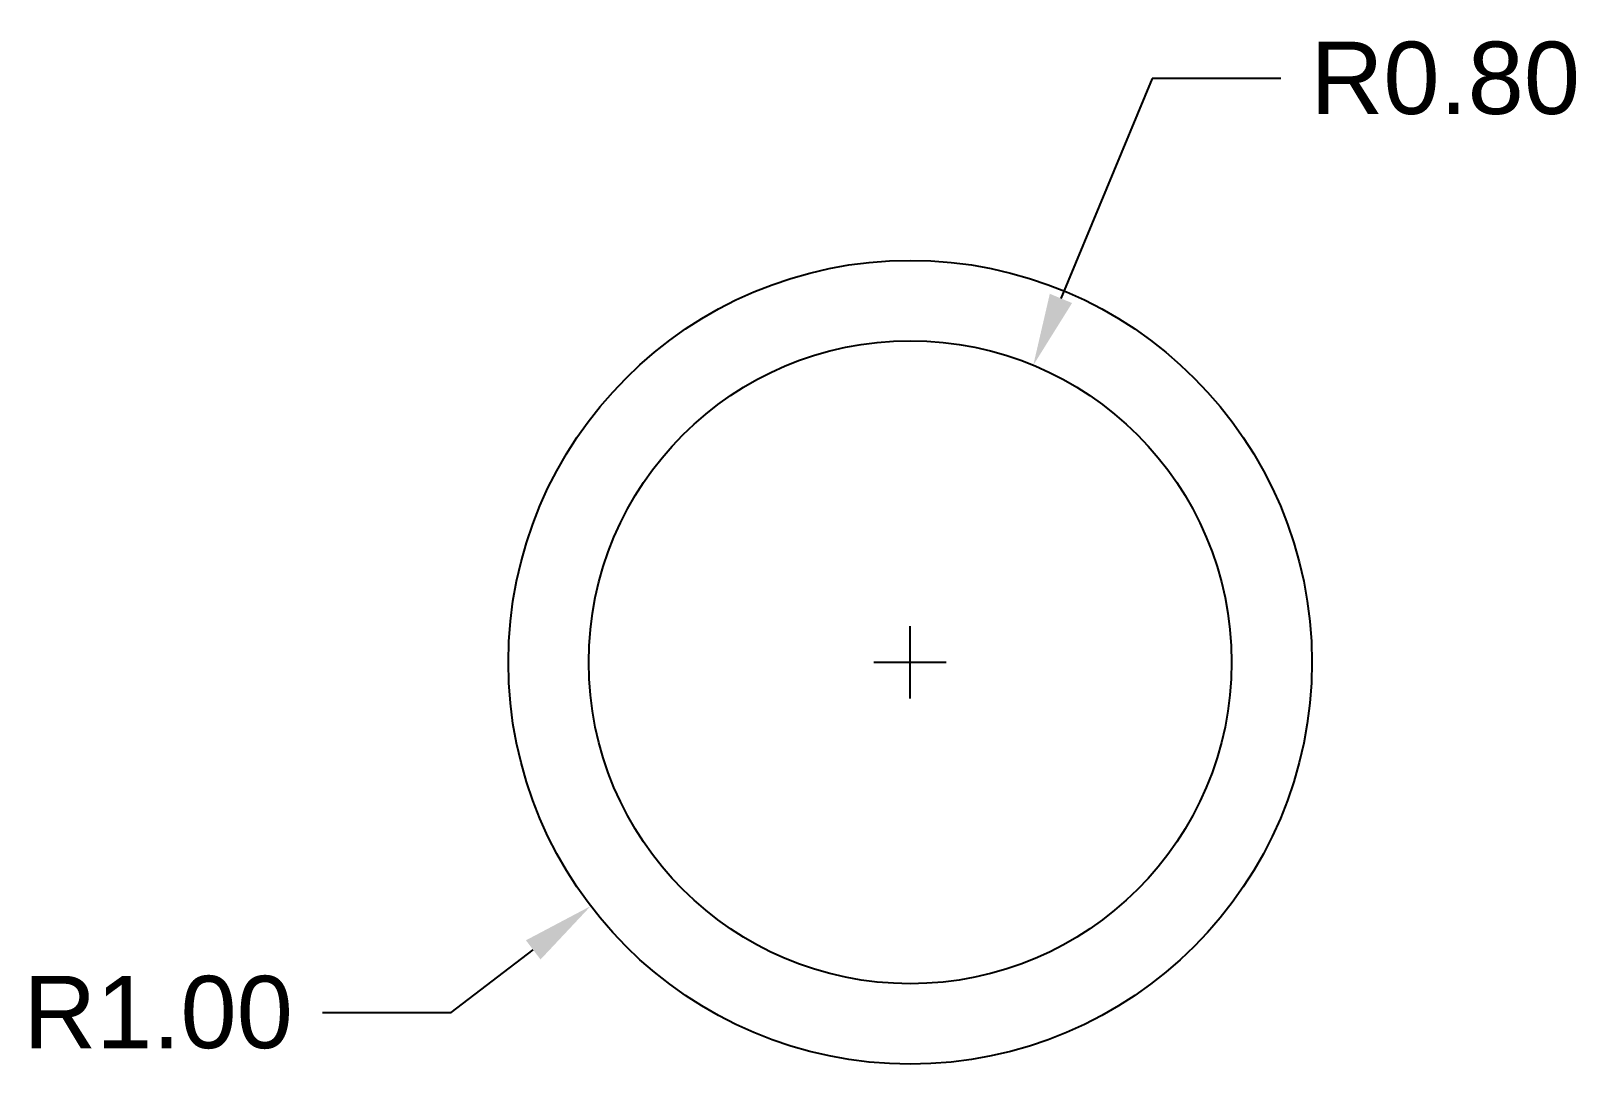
# Model space of a CAD drawing. Header units: centimetres. Extents: x 15.4 to 19.25, y 6.31 to 8.88.
import ezdxf

# ---------------------------------------------------------------- set-up
doc = ezdxf.new("R2010")
doc.units = ezdxf.units.CM
doc.layers.get('Defpoints').update_dxf_attribs({"color": 171})
doc.layers.add('Zăbrele de acordare 2D', color=131, linetype='Continuous')
doc.styles.get("Standard").update_dxf_attribs({"font": 'arial.ttf'})
doc.dimstyles.get("Standard").update_dxf_attribs({"dimtxt": 0.18, "dimasz": 0.18, "dimexe": 0.18, "dimexo": 0.0625, "dimgap": 0.09, "dimtad": 0, "dimtih": 1, "dimtoh": 1, "dimdec": 4, "dimzin": 0, "dimdsep": 46, "dimtxsty": 'Standard', "dimcen": 0.09, "dimadec": 0, "dimazin": 0, "dimtfac": 1, "dimtdec": 4, "dimtofl": 0, "dimtmove": 0, "dimatfit": 3, "dimfxl": 1, "dimtolj": 1, "dimtzin": 0, "dimarcsym": 0})

# ---------------------------------------------------------------- blocks, each defined once
blk = doc.blocks.new('*D2')
at = {"layer": 'Defpoints', "color": 0, "lineweight": -2, "transparency": 16777216}
for p, q in [((17.5883, 7.2233), (17.5883, 7.4033)), ((17.4983, 7.3133), (17.6783, 7.3133)), ((16.446, 6.4416), (16.6502, 6.5974)), ((16.1261, 6.4416), (16.446, 6.4416))]:
    blk.add_line(p, q, dxfattribs=at)
at = {"layer": 'Defpoints', "color": 0, "transparency": 16777216}
for p in [(17.5883, 7.3133), (16.7933, 6.7066)]:
    blk.add_point(p, dxfattribs=at)
blk.add_solid([(16.632, 6.6213), (16.6684, 6.5736), (16.7933, 6.7066)], dxfattribs=at)
at = {"layer": 'Defpoints', "color": 0, "transparency": 16777216, "insert": (15.7165, 6.4416), "char_height": 0.18, "attachment_point": 5}
blk.add_mtext('\\A1;R1.00', dxfattribs=at)
blk = doc.blocks.new('*D3')
at = {"layer": 'Defpoints', "color": 0, "lineweight": -2, "transparency": 16777216}
for p, q in [((18.1906, 8.7662), (17.9636, 8.2186)), ((18.5105, 8.7662), (18.1906, 8.7662)), ((17.5883, 7.2233), (17.5883, 7.4033)), ((17.4983, 7.3133), (17.6783, 7.3133))]:
    blk.add_line(p, q, dxfattribs=at)
at = {"layer": 'Defpoints', "color": 0, "transparency": 16777216}
for p in [(17.8947, 8.0523), (17.5883, 7.3133)]:
    blk.add_point(p, dxfattribs=at)
blk.add_solid([(17.9359, 8.2301), (17.9913, 8.2071), (17.8947, 8.0523)], dxfattribs=at)
at = {"layer": 'Defpoints', "color": 0, "transparency": 16777216, "insert": (18.9201, 8.7662), "char_height": 0.18, "attachment_point": 5}
blk.add_mtext('\\A1;R0.80', dxfattribs=at)

msp = doc.modelspace()

# ---------------------------------------------------------------- linework, layer by layer
at = {"layer": 'Zăbrele de acordare 2D'}
for radius in [1, 0.8]:
    msp.add_circle((17.5883, 7.3133), radius, dxfattribs=at)

# ---------------------------------------------------------------- dimensions: what is measured, and where the dimension line sits
at = {"layer": 'Defpoints'}
for mpoint, picture, middle in [((17.8947, 8.0523), '*D3', (18.9201, 8.7662)), ((16.7933, 6.7066), '*D2', (15.7165, 6.4416))]:
    dim = msp.add_radius_dim(center=(17.5883, 7.3133), mpoint=mpoint, dimstyle='Standard', override={"dimdec": 2}, dxfattribs=at)
    dim.commit()
    dim.dimension.update_dxf_attribs({"geometry": picture, "text_midpoint": middle, "dimtype": 164})

doc.saveas('drawing.dxf')
